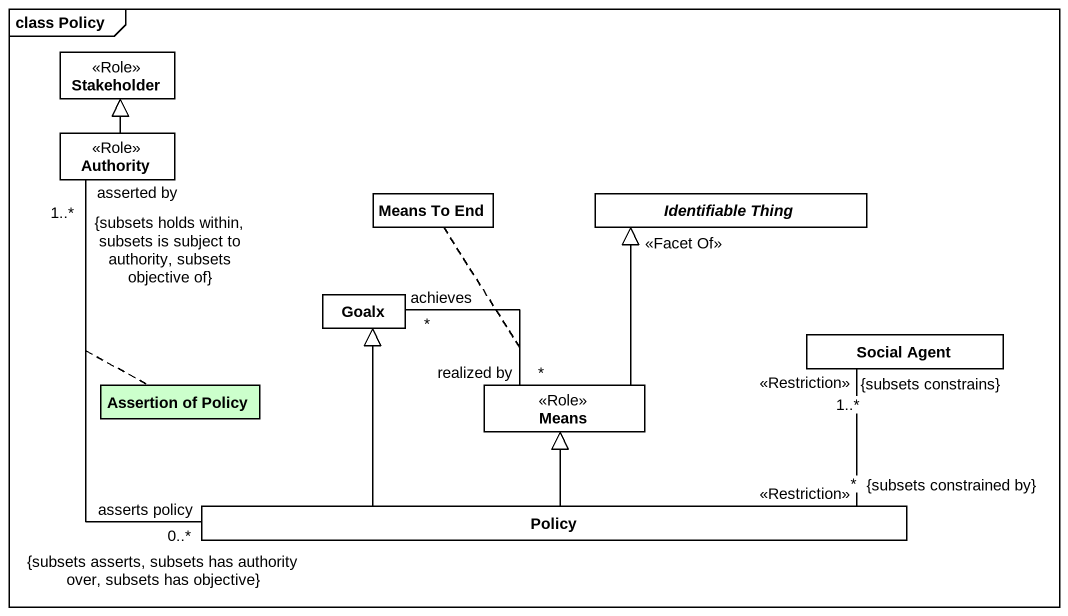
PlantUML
@startuml
mainframe class Policy
hide circle
hide empty members
class Stakeholder <<Role>>
class Authority <<Role>>
class "Means To End" as Means_To_End
abstract class "Identifiable Thing" as Identifiable_Thing
class Goalx
class "Assertion of Policy" as Assertion_of_Policy #CCFFCC
class Means <<Role>>
class "Social Agent" as Social_Agent
class Policy
Authority -up-|> Stakeholder
Authority "asserted by\n1..*\n{subsets holds within, subsets is subject to authority, subsets objective of}" -- "asserts policy\n0..*\n{subsets asserts, subsets has authority over, subsets has objective}" Policy
(Authority, Policy) .. Assertion_of_Policy
Means -up-|> Identifiable_Thing : <<Facet Of>>
Means "realized by\n*" -left- "achieves\n*" Goalx
(Means, Goalx) .. Means_To_End
Policy -up-|> Goalx
Policy -up-|> Means
Policy "*\n{subsets constrained by}\n<<Restriction>>" -right- "1..*\n{subsets constrains}\n<<Restriction>>" Social_Agent
@enduml
